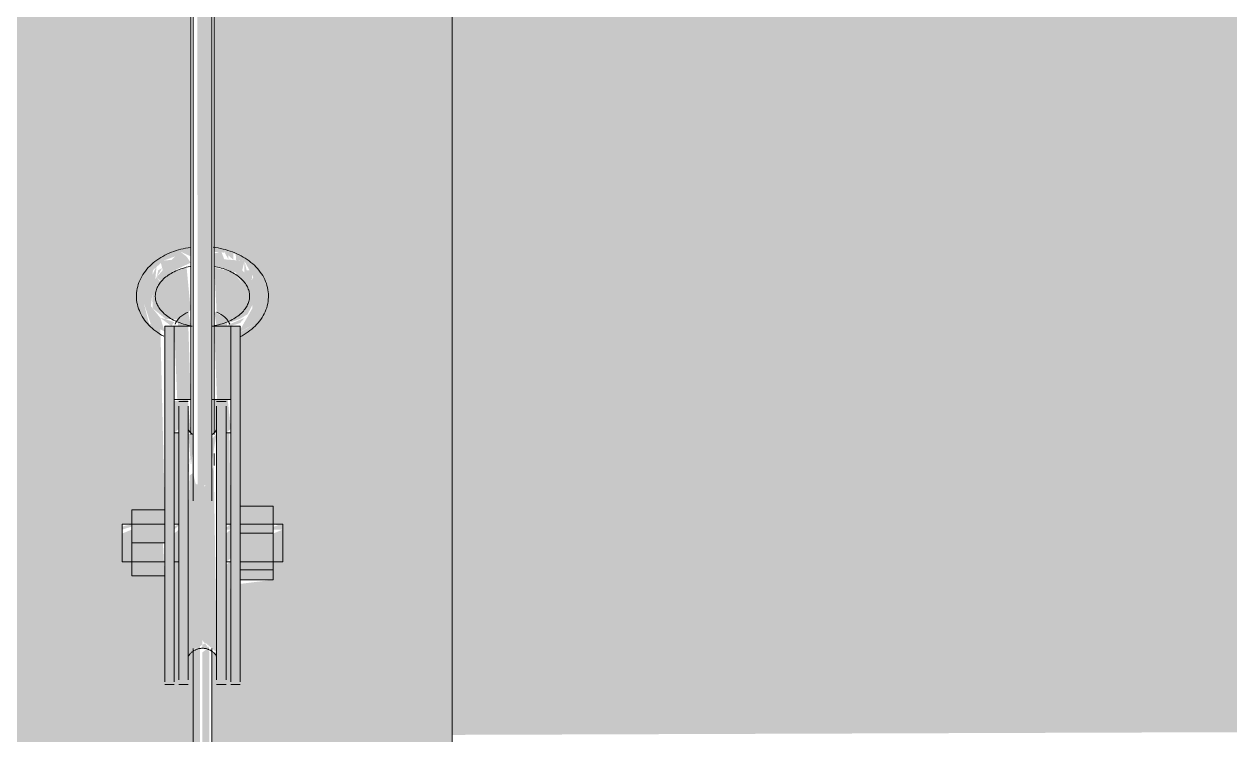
# Model space of a CAD drawing. Header units: inches. Extents: x -26493 to -10162, y -132 to 713.
# Drawn here: x -25624.53 to -25608.56, y 207.64 to 217.06 of the extents above; entities that cross this region are included whole.
import ezdxf

# ---------------------------------------------------------------- set-up
doc = ezdxf.new("R2010")
doc.units = ezdxf.units.IN
doc.header["$MEASUREMENT"] = 0
doc.layers.add('M-HVAC-DUCT', color=70, linetype='Continuous', lineweight=9)
doc.layers.add('Q-SPCQ', color=91, linetype='Continuous', lineweight=9)

# ---------------------------------------------------------------- blocks, each defined once
blk = doc.blocks.new('Basketball_Backstop-Performance_Sports_Systems-3103-Ceiling_Hung - 27_-0_ to 27_-11 7_8_-652462-Section 13')
at = {"layer": 'Q-SPCQ'}
h = blk.add_hatch(color=256, dxfattribs=at)
h.paths.add_polyline_path([(-25625.043, 157.563), (-25622.294, 157.563), (-25622.294, 160.188), (-25625.39, 160.188), (-25625.374, 157.563), (-25625.126, 157.563)], flags=0)
h.paths.add_polyline_path([(-25620.718, 157.563), (-25618.958, 157.563), (-25618.974, 160.188), (-25622.044, 160.188), (-25622.044, 157.563), (-25620.822, 157.563)], flags=0)
h.paths.add_polyline_path([(-25621.881, 214.043), (-25621.824, 213.937), (-25621.825, 213.993), (-25621.88, 214.043)], flags=0)
h.paths.add_polyline_path([(-25621.612, 213.918), (-25621.495, 213.703), (-25621.546, 213.61), (-25621.584, 213.796)], flags=0)
h.paths.add_polyline_path([(-25621.507, 213.516), (-25621.486, 213.764), (-25621.39, 213.691), (-25621.486, 213.548)], flags=0)
h.paths.add_polyline_path([(-25618.894, 164.313), (-25618.861, 164.313), (-25618.861, 224.757), (-25621.317, 224.779), (-25621.902, 224.765), (-25622.013, 224.75), (-25622.013, 214.04), (-25621.727, 214.015), (-25621.726, 213.93), (-25621.612, 213.918), (-25621.612, 213.761), (-25621.562, 213.703), (-25621.642, 213.621), (-25621.759, 213.775), (-25622.013, 213.831), (-25621.981, 213.241), (-25621.844, 213.134), (-25621.794, 213.106), (-25621.669, 213.152), (-25621.57, 213.214), (-25621.491, 213.369), (-25621.461, 213.458), (-25621.402, 213.319), (-25621.486, 213.077), (-25621.669, 212.977), (-25621.669, 210.671), (-25621.231, 210.671), (-25621.231, 210.433), (-25621.106, 210.4), (-25621.106, 209.933), (-25621.231, 209.933), (-25621.231, 209.695), (-25621.669, 209.641), (-25621.669, 208.388), (-25621.794, 208.388), (-25621.804, 209.933), (-25621.856, 209.892), (-25621.856, 208.372), (-25621.981, 208.372), (-25621.981, 208.734), (-25622.044, 208.734), (-25622.044, 164.313), (-25618.958, 164.313)], flags=0)
h.paths.add_polyline_path([(-25622.83, 213.516), (-25622.932, 213.703), (-25622.847, 213.703), (-25622.833, 213.551)], flags=0)
h.paths.add_polyline_path([(-25622.776, 213.703), (-25622.702, 213.824), (-25622.754, 213.796), (-25622.761, 213.764)], flags=0)
h.paths.add_polyline_path([(-25625.141, 164.313), (-25622.294, 164.313), (-25622.294, 208.787), (-25622.356, 208.734), (-25622.356, 208.372), (-25622.481, 208.388), (-25622.481, 209.933), (-25622.544, 209.933), (-25622.544, 208.388), (-25622.669, 208.388), (-25622.669, 209.746), (-25623.106, 209.746), (-25623.106, 209.933), (-25623.231, 209.967), (-25623.231, 210.433), (-25623.106, 210.433), (-25623.106, 210.621), (-25622.669, 210.621), (-25622.726, 213.012), (-25622.877, 213.09), (-25622.948, 213.369), (-25622.832, 213.498), (-25622.83, 213.293), (-25622.658, 213.15), (-25622.494, 213.144), (-25622.325, 213.268), (-25622.379, 213.834), (-25622.611, 213.766), (-25622.726, 213.639), (-25622.776, 213.703), (-25622.83, 213.625), (-25622.826, 213.796), (-25622.682, 213.923), (-25622.529, 213.98), (-25622.463, 214.042), (-25622.325, 213.98), (-25622.325, 224.751), (-25625.486, 224.751), (-25625.486, 164.313), (-25625.374, 164.313)], flags=0)
h.paths.add_polyline_path([(-25621.856, 210.433), (-25621.794, 210.433), (-25621.812, 211.641), (-25621.856, 211.641), (-25621.856, 210.668)], flags=0)
h.paths.add_polyline_path([(-25622.544, 210.433), (-25622.481, 210.433), (-25622.481, 211.641), (-25622.544, 211.641), (-25622.544, 210.554)], flags=0)
h.paths.add_polyline_path([(-25622.356, 210.933), (-25622.341, 211.364), (-25622.356, 211.121), (-25622.356, 210.944)], flags=0)
h.paths.add_polyline_path([(-25625.299, 225.211), (-25623.559, 225.242), (-25622.325, 225.27), (-25622.356, 276.939), (-25622.481, 276.955), (-25622.481, 278.5), (-25622.544, 278.5), (-25622.544, 276.955), (-25622.669, 276.955), (-25622.669, 278.312), (-25623.106, 278.312), (-25623.106, 278.5), (-25623.231, 278.533), (-25623.231, 279), (-25623.106, 279), (-25623.106, 279.187), (-25622.669, 279.245), (-25622.669, 280.432), (-25623.106, 280.432), (-25623.106, 280.687), (-25623.231, 280.721), (-25623.231, 281.187), (-25623.106, 281.19), (-25623.106, 281.375), (-25625.486, 281.375), (-25625.448, 225.231), (-25625.333, 225.216)], flags=0)
h.paths.add_polyline_path([(-25619.537, 225.214), (-25618.861, 225.248), (-25618.861, 281.375), (-25621.231, 281.375), (-25621.231, 281.187), (-25621.106, 281.154), (-25621.106, 280.687), (-25621.231, 280.687), (-25621.231, 280.45), (-25621.669, 280.45), (-25621.669, 279.238), (-25621.231, 279.181), (-25621.231, 279), (-25621.106, 278.967), (-25621.106, 278.5), (-25621.231, 278.5), (-25621.231, 278.262), (-25621.669, 278.208), (-25621.669, 276.955), (-25621.794, 276.977), (-25621.794, 278.5), (-25621.856, 278.5), (-25621.856, 276.939), (-25621.981, 276.939), (-25622.013, 225.249), (-25619.653, 225.22)], flags=0)
h.paths.add_polyline_path([(-25621.856, 279), (-25621.794, 279), (-25621.794, 280.208), (-25621.856, 280.208), (-25621.856, 279.1)], flags=0)
h.paths.add_polyline_path([(-25622.544, 279), (-25622.481, 279.041), (-25622.524, 280.208), (-25622.544, 280.208), (-25622.544, 279.1)], flags=0)
h = blk.add_hatch(color=256, dxfattribs=at)
h.paths.add_polyline_path([(-25622.169, 210.929), (-25622.06, 210.992), (-25622.044, 211.048), (-25622.087, 279.578), (-25622.107, 279.537), (-25622.169, 279.489), (-25622.169, 211.207)], flags=0)
h.paths.add_polyline_path([(-25622.087, 279.749), (-25622.061, 279.931), (-25622.169, 280.108), (-25622.136, 279.872), (-25622.106, 279.797)], flags=0)
h = blk.add_hatch(color=256, dxfattribs=at)
h.paths.add_polyline_path([(-25622.169, 210.929), (-25622.201, 279.543), (-25622.201, 279.597), (-25622.294, 279.489), (-25622.231, 210.944), (-25622.169, 210.929)], flags=0)
h.paths.add_polyline_path([(-25622.251, 279.749), (-25622.169, 279.952), (-25622.225, 279.951), (-25622.294, 280.029), (-25622.257, 279.762)], flags=0)
h = blk.add_hatch(color=256, dxfattribs=at)
h.paths.add_polyline_path([(-25621.759, 213.933), (-25621.759, 214.022), (-25621.881, 214.043)], flags=0)
h.paths.add_polyline_path([(-25621.612, 213.918), (-25621.88, 213.94), (-25621.919, 214.042), (-25622.013, 214.018), (-25622.013, 213.85), (-25621.727, 213.766), (-25621.635, 213.61), (-25621.562, 213.703), (-25621.642, 213.796)], flags=0)
h.paths.add_polyline_path([(-25621.527, 213.498), (-25621.507, 213.791), (-25621.584, 213.796), (-25621.536, 213.551)], flags=0)
h.paths.add_polyline_path([(-25622.776, 213.703), (-25622.695, 213.621), (-25622.579, 213.775), (-25622.325, 213.895), (-25622.379, 213.976), (-25622.463, 214.042), (-25622.579, 213.933), (-25622.726, 213.918), (-25622.695, 213.796)], flags=0)
h.paths.add_polyline_path([(-25622.811, 213.498), (-25622.776, 213.857), (-25622.843, 213.703), (-25622.819, 213.551)], flags=0)
h.paths.add_polyline_path([(-25621.507, 213.516), (-25621.39, 213.691), (-25621.486, 213.764), (-25621.504, 213.551)], flags=0)
h.paths.add_polyline_path([(-25622.83, 213.516), (-25622.852, 213.764), (-25622.948, 213.691), (-25622.854, 213.551)], flags=0)
h = blk.add_hatch(color=256, dxfattribs=at)
h.paths.add_polyline_path([(-25622.726, 213.163), (-25622.579, 213.056), (-25622.544, 213.107), (-25622.669, 213.152)], flags=0)
h.paths.add_polyline_path([(-25622.669, 212.983), (-25622.726, 213.163), (-25622.852, 213.319), (-25622.83, 213.516), (-25622.948, 213.369), (-25622.852, 213.077), (-25622.726, 213.012)], flags=0)
h.paths.add_polyline_path([(-25621.612, 213.163), (-25621.844, 213.066), (-25621.794, 213.056), (-25621.669, 213.097)], flags=0)
h.paths.add_polyline_path([(-25621.669, 212.983), (-25621.461, 213.09), (-25621.39, 213.369), (-25621.507, 213.516), (-25621.507, 213.293), (-25621.669, 213.007)], flags=0)
h = blk.add_hatch(color=256, dxfattribs=at)
h.paths.add_polyline_path([(-25621.939, 213.056), (-25621.844, 213.056), (-25621.844, 213.144), (-25622.013, 213.25), (-25621.981, 213.056)], flags=0)
h.paths.add_polyline_path([(-25622.455, 213.056), (-25622.325, 213.056), (-25622.356, 213.241), (-25622.494, 213.144), (-25622.494, 213.056)], flags=0)
for points in [[(-25622.544, 211.919), (-25622.544, 213.056), (-25622.669, 213.056), (-25622.669, 211.919)], [(-25621.794, 211.919), (-25621.669, 211.919), (-25621.669, 213.056), (-25621.794, 213.056), (-25621.794, 212.379)], [(-25622.544, 208.388), (-25622.544, 211.919), (-25622.669, 211.919), (-25622.669, 208.388)], [(-25622.356, 211.509), (-25622.356, 211.994), (-25622.481, 211.994), (-25622.481, 211.509)], [(-25621.856, 211.509), (-25621.856, 211.994), (-25621.981, 211.994), (-25621.981, 211.509)], [(-25621.669, 208.388), (-25621.669, 211.919), (-25621.794, 211.919), (-25621.794, 208.388)], [(-25622.044, 211.61), (-25622.013, 211.632), (-25622.044, 211.632)], [(-25622.356, 208.372), (-25622.356, 211.509), (-25622.481, 211.509), (-25622.481, 208.372)], [(-25621.981, 208.372), (-25621.856, 208.372), (-25621.856, 211.509), (-25621.981, 211.509), (-25621.981, 208.559)], [(-25623.106, 210.183), (-25622.669, 210.183), (-25622.669, 210.621), (-25623.106, 210.621)], [(-25621.231, 210.314), (-25621.231, 210.671), (-25621.669, 210.671), (-25621.669, 210.314)], [(-25621.231, 209.826), (-25621.231, 210.314), (-25621.669, 210.314), (-25621.669, 209.826)], [(-25622.669, 209.746), (-25622.693, 210.183), (-25623.106, 210.183), (-25623.106, 209.746), (-25622.982, 209.746)], [(-25621.669, 209.695), (-25621.231, 209.695), (-25621.231, 209.826), (-25621.669, 209.826)], [(-25622.169, 145.856), (-25622.202, 208.789), (-25622.201, 208.842), (-25622.294, 208.734), (-25622.254, 145.915), (-25622.197, 145.862)], [(-25622.169, 145.856), (-25622.08, 145.919), (-25622.044, 146.074), (-25622.08, 208.819), (-25622.106, 208.783), (-25622.169, 208.734), (-25622.169, 146.749)]]:
    blk.add_hatch(color=256, dxfattribs=at).paths.add_polyline_path(points, flags=0)
h = blk.add_hatch(color=256, dxfattribs=at)
h.paths.add_polyline_path([(-25622.325, 212.083), (-25622.356, 213.056), (-25622.544, 213.056), (-25622.503, 212.083), (-25622.333, 212.083)], flags=0)
h.paths.add_polyline_path([(-25621.834, 212.083), (-25621.794, 212.083), (-25621.794, 213.056), (-25622.014, 213.056), (-25621.976, 212.083), (-25621.926, 212.083)], flags=0)
h = blk.add_hatch(color=256, dxfattribs=at)
h.paths.add_polyline_path([(-25622.013, 211.641), (-25621.981, 211.641), (-25621.924, 211.994), (-25621.856, 211.994), (-25621.856, 211.641), (-25621.794, 211.694), (-25621.834, 212.083), (-25622.013, 212.083), (-25622.013, 211.807)], flags=0)
h.paths.add_polyline_path([(-25622.356, 211.641), (-25622.325, 211.641), (-25622.362, 212.083), (-25622.544, 212.061), (-25622.544, 211.641), (-25622.481, 211.694), (-25622.481, 211.994), (-25622.356, 211.958), (-25622.356, 211.807)], flags=0)
h = blk.add_hatch(color=256, dxfattribs=at)
h.paths.add_polyline_path([(-25622.321, 211.213), (-25622.294, 211.401), (-25622.294, 211.61), (-25622.356, 211.632), (-25622.323, 211.23)], flags=0)
h.paths.add_polyline_path([(-25622.044, 211.254), (-25621.981, 211.632), (-25622.044, 211.56), (-25622.044, 211.435)], flags=0)
h = blk.add_hatch(color=256, dxfattribs=at)
h.paths.add_polyline_path([(-25622.169, 208.894), (-25622.169, 208.787), (-25622.079, 208.781), (-25622.161, 208.884)], flags=0)
h.paths.add_polyline_path([(-25621.981, 208.734), (-25622.019, 211.204), (-25622.136, 210.933), (-25622.257, 210.963), (-25622.294, 211.108), (-25622.338, 211.079), (-25622.356, 210.571), (-25622.356, 208.734), (-25622.126, 208.857)], flags=0)
h = blk.add_hatch(color=256, dxfattribs=at)
h.paths.add_polyline_path([(-25621.106, 210.36), (-25621.106, 210.433), (-25621.231, 210.397), (-25621.231, 210.36)], flags=0)
h.paths.add_polyline_path([(-25621.794, 210.36), (-25621.794, 210.433), (-25621.856, 210.386), (-25621.856, 210.36)], flags=0)
h.paths.add_polyline_path([(-25622.544, 210.36), (-25622.481, 210.416), (-25622.481, 210.433), (-25622.544, 210.4), (-25622.544, 210.373)], flags=0)
h.paths.add_polyline_path([(-25623.231, 210.36), (-25623.106, 210.4), (-25623.106, 210.433), (-25623.231, 210.4)], flags=0)
h = blk.add_hatch(color=256, dxfattribs=at)
h.paths.add_polyline_path([(-25621.106, 209.933), (-25621.106, 210.36), (-25621.231, 210.308), (-25621.231, 209.933)], flags=0)
h.paths.add_polyline_path([(-25621.856, 209.933), (-25621.794, 209.979), (-25621.794, 210.36), (-25621.856, 210.308), (-25621.856, 209.936)], flags=0)
h.paths.add_polyline_path([(-25622.481, 209.933), (-25622.481, 210.36), (-25622.544, 210.308), (-25622.544, 209.933)], flags=0)
h.paths.add_polyline_path([(-25623.106, 209.933), (-25623.106, 210.36), (-25623.231, 210.308), (-25623.231, 209.933)], flags=0)
for p, q in [((-25622.294, 279.542), (-25622.294, 210.741)), ((-25622.044, 210.741), (-25622.044, 279.542)), ((-25622.013, 211.621), (-25622.013, 277.843)), ((-25622.325, 277.783), (-25622.325, 211.621)), ((-25618.861, 164.313), (-25618.861, 224.839)), ((-25622.669, 211.919), (-25622.669, 213.056)), ((-25622.669, 213.056), (-25622.544, 213.056)), ((-25622.544, 213.056), (-25622.303, 213.056)), ((-25622.544, 213.056), (-25622.544, 211.919)), ((-25622.034, 213.056), (-25621.794, 213.056)), ((-25621.794, 211.919), (-25621.794, 213.056)), ((-25621.794, 213.056), (-25621.669, 213.056)), ((-25621.669, 213.056), (-25621.669, 211.919)), ((-25622.319, 212.083), (-25622.544, 212.083)), ((-25622.356, 212.058), (-25622.481, 212.058)), ((-25621.794, 212.083), (-25622.034, 212.083)), ((-25621.856, 212.058), (-25621.981, 212.058)), ((-25622.669, 208.345), (-25622.669, 211.919)), ((-25622.544, 211.919), (-25622.544, 208.345)), ((-25622.481, 211.509), (-25622.481, 211.994)), ((-25622.356, 211.994), (-25622.356, 211.509)), ((-25621.981, 211.509), (-25621.981, 211.994)), ((-25621.856, 211.994), (-25621.856, 211.509)), ((-25621.794, 208.345), (-25621.794, 211.919)), ((-25621.669, 211.919), (-25621.669, 208.345)), ((-25622.544, 211.641), (-25622.481, 211.641)), ((-25621.856, 211.641), (-25621.794, 211.641)), ((-25622.481, 208.372), (-25622.481, 211.509)), ((-25622.356, 211.509), (-25622.356, 208.372)), ((-25622.013, 211.207), (-25622.013, 211.368)), ((-25621.981, 208.372), (-25621.981, 211.509)), ((-25621.856, 211.509), (-25621.856, 208.372)), ((-25623.106, 210.183), (-25623.106, 210.621)), ((-25623.106, 210.621), (-25622.669, 210.621)), ((-25621.669, 210.671), (-25621.231, 210.671)), ((-25621.231, 210.671), (-25621.231, 210.314)), ((-25622.669, 210.433), (-25623.231, 210.433)), ((-25623.231, 210.36), (-25623.231, 210.433)), ((-25622.481, 210.433), (-25622.544, 210.433)), ((-25621.794, 210.433), (-25621.856, 210.433)), ((-25621.106, 210.433), (-25621.669, 210.433)), ((-25621.106, 210.433), (-25621.106, 210.36)), ((-25623.231, 209.933), (-25623.231, 210.36)), ((-25621.669, 210.314), (-25621.231, 210.314)), ((-25621.231, 210.314), (-25621.231, 209.826)), ((-25621.106, 210.36), (-25621.106, 209.933)), ((-25623.106, 209.746), (-25623.106, 210.183)), ((-25622.669, 210.183), (-25623.106, 210.183)), ((-25623.231, 209.933), (-25622.669, 209.933)), ((-25622.544, 209.933), (-25622.481, 209.933)), ((-25621.856, 209.933), (-25621.794, 209.933)), ((-25621.669, 209.933), (-25621.106, 209.933)), ((-25621.231, 209.826), (-25621.669, 209.826)), ((-25621.231, 209.826), (-25621.231, 209.695)), ((-25623.106, 209.746), (-25622.669, 209.746)), ((-25621.669, 209.695), (-25621.231, 209.695)), ((-25622.294, 208.787), (-25622.294, 145.456)), ((-25622.044, 145.456), (-25622.044, 208.787)), ((-25622.669, 208.308), (-25622.544, 208.308)), ((-25622.481, 208.308), (-25622.356, 208.308)), ((-25621.981, 208.308), (-25621.856, 208.308)), ((-25621.794, 208.308), (-25621.669, 208.308))]:
    blk.add_line(p, q, dxfattribs=at)
at = {"layer": 'Q-SPCQ', "flags": 128}
for points in [[(-25622.327, 214.098), (-25622.36, 214.093), (-25622.392, 214.087), (-25622.425, 214.081), (-25622.457, 214.073), (-25622.488, 214.064), (-25622.519, 214.055), (-25622.55, 214.044), (-25622.58, 214.033), (-25622.61, 214.02), (-25622.639, 214.007), (-25622.667, 213.993), (-25622.695, 213.978), (-25622.722, 213.963), (-25622.748, 213.946), (-25622.774, 213.929), (-25622.798, 213.911), (-25622.822, 213.892), (-25622.845, 213.872), (-25622.866, 213.851), (-25622.887, 213.83), (-25622.907, 213.808), (-25622.925, 213.785), (-25622.943, 213.762), (-25622.959, 213.737), (-25622.974, 213.713), (-25622.987, 213.687), (-25622.999, 213.661), (-25623.01, 213.635), (-25623.02, 213.608), (-25623.027, 213.581), (-25623.034, 213.553), (-25623.039, 213.525), (-25623.042, 213.497), (-25623.044, 213.469), (-25623.044, 213.453)], [(-25621.294, 213.453), (-25621.295, 213.482), (-25621.297, 213.51), (-25621.301, 213.538), (-25621.307, 213.566), (-25621.314, 213.593), (-25621.322, 213.62), (-25621.332, 213.647), (-25621.344, 213.673), (-25621.357, 213.699), (-25621.371, 213.724), (-25621.386, 213.749), (-25621.403, 213.772), (-25621.421, 213.796), (-25621.44, 213.818), (-25621.46, 213.84), (-25621.481, 213.861), (-25621.503, 213.881), (-25621.526, 213.9), (-25621.551, 213.919), (-25621.575, 213.937), (-25621.601, 213.954), (-25621.628, 213.97), (-25621.655, 213.985), (-25621.683, 214), (-25621.712, 214.014), (-25621.741, 214.026), (-25621.771, 214.038), (-25621.802, 214.049), (-25621.832, 214.059), (-25621.864, 214.068), (-25621.896, 214.076), (-25621.928, 214.084), (-25621.96, 214.09), (-25621.993, 214.096), (-25622.026, 214.1)], [(-25622.794, 213.453), (-25622.793, 213.468), (-25622.792, 213.482), (-25622.79, 213.496), (-25622.787, 213.51), (-25622.784, 213.524), (-25622.779, 213.539), (-25622.774, 213.553), (-25622.768, 213.567), (-25622.76, 213.582), (-25622.752, 213.596), (-25622.743, 213.61), (-25622.733, 213.624), (-25622.723, 213.638), (-25622.711, 213.652), (-25622.698, 213.666), (-25622.684, 213.68), (-25622.67, 213.693), (-25622.654, 213.706), (-25622.638, 213.718), (-25622.621, 213.731), (-25622.602, 213.743), (-25622.584, 213.754), (-25622.564, 213.765), (-25622.543, 213.776), (-25622.522, 213.786), (-25622.501, 213.795), (-25622.478, 213.804), (-25622.455, 213.813), (-25622.432, 213.82), (-25622.407, 213.827), (-25622.383, 213.834), (-25622.358, 213.839), (-25622.333, 213.844)], [(-25622.019, 213.847), (-25621.993, 213.842), (-25621.968, 213.837), (-25621.943, 213.831), (-25621.919, 213.824), (-25621.895, 213.817), (-25621.872, 213.809), (-25621.849, 213.8), (-25621.827, 213.791), (-25621.805, 213.781), (-25621.785, 213.771), (-25621.765, 213.76), (-25621.745, 213.749), (-25621.727, 213.737), (-25621.709, 213.725), (-25621.692, 213.713), (-25621.676, 213.7), (-25621.661, 213.687), (-25621.647, 213.673), (-25621.634, 213.66), (-25621.621, 213.646), (-25621.61, 213.632), (-25621.6, 213.618), (-25621.59, 213.603), (-25621.581, 213.589), (-25621.574, 213.575), (-25621.567, 213.561), (-25621.561, 213.546), (-25621.556, 213.532), (-25621.552, 213.518), (-25621.549, 213.504), (-25621.546, 213.489), (-25621.545, 213.475), (-25621.544, 213.461), (-25621.544, 213.453)], [(-25623.044, 213.453), (-25623.043, 213.425), (-25623.041, 213.397), (-25623.037, 213.369), (-25623.031, 213.341), (-25623.024, 213.314), (-25623.015, 213.286), (-25623.005, 213.26), (-25622.994, 213.234), (-25622.981, 213.208), (-25622.967, 213.183), (-25622.951, 213.158), (-25622.935, 213.134), (-25622.917, 213.111), (-25622.898, 213.089), (-25622.878, 213.067), (-25622.856, 213.046), (-25622.834, 213.026), (-25622.811, 213.006), (-25622.787, 212.988), (-25622.762, 212.97), (-25622.736, 212.953), (-25622.71, 212.937), (-25622.682, 212.921)], [(-25622.319, 213.06), (-25622.344, 213.065), (-25622.369, 213.07), (-25622.394, 213.076), (-25622.419, 213.083), (-25622.442, 213.09), (-25622.466, 213.098), (-25622.489, 213.107), (-25622.511, 213.116), (-25622.532, 213.126), (-25622.553, 213.136), (-25622.573, 213.147), (-25622.592, 213.158), (-25622.611, 213.17), (-25622.629, 213.182), (-25622.645, 213.194), (-25622.661, 213.207), (-25622.677, 213.22), (-25622.691, 213.234), (-25622.704, 213.247), (-25622.716, 213.261), (-25622.728, 213.275), (-25622.738, 213.289), (-25622.748, 213.303), (-25622.756, 213.318), (-25622.764, 213.332), (-25622.771, 213.346), (-25622.776, 213.361), (-25622.781, 213.375), (-25622.785, 213.389), (-25622.789, 213.403), (-25622.791, 213.417), (-25622.793, 213.432), (-25622.794, 213.446), (-25622.794, 213.453)], [(-25621.544, 213.453), (-25621.544, 213.439), (-25621.545, 213.425), (-25621.547, 213.411), (-25621.55, 213.397), (-25621.554, 213.383), (-25621.558, 213.368), (-25621.564, 213.354), (-25621.57, 213.34), (-25621.577, 213.325), (-25621.585, 213.311), (-25621.594, 213.297), (-25621.604, 213.283), (-25621.615, 213.269), (-25621.627, 213.255), (-25621.64, 213.241), (-25621.653, 213.227), (-25621.668, 213.214), (-25621.683, 213.201), (-25621.7, 213.188), (-25621.717, 213.176), (-25621.735, 213.164), (-25621.754, 213.153), (-25621.774, 213.142), (-25621.794, 213.131), (-25621.815, 213.121), (-25621.837, 213.112), (-25621.859, 213.103), (-25621.883, 213.094), (-25621.906, 213.087), (-25621.93, 213.08), (-25621.955, 213.073), (-25621.98, 213.068), (-25622.005, 213.063)], [(-25621.67, 212.914), (-25621.643, 212.928), (-25621.616, 212.944), (-25621.589, 212.961), (-25621.564, 212.978), (-25621.539, 212.996), (-25621.516, 213.015), (-25621.493, 213.035), (-25621.471, 213.056), (-25621.451, 213.077), (-25621.431, 213.099), (-25621.412, 213.122), (-25621.395, 213.145), (-25621.379, 213.169), (-25621.364, 213.194), (-25621.35, 213.22), (-25621.338, 213.246), (-25621.327, 213.272), (-25621.318, 213.299), (-25621.31, 213.326), (-25621.304, 213.354), (-25621.299, 213.382), (-25621.296, 213.41), (-25621.294, 213.438), (-25621.294, 213.453)], [(-25622.356, 211.683), (-25622.352, 211.676), (-25622.346, 211.668), (-25622.341, 211.661), (-25622.336, 211.655), (-25622.33, 211.648), (-25622.324, 211.642), (-25622.317, 211.636), (-25622.311, 211.63), (-25622.304, 211.624), (-25622.297, 211.619)], [(-25622.041, 211.619), (-25622.034, 211.624), (-25622.027, 211.63), (-25622.02, 211.636), (-25622.014, 211.642), (-25622.008, 211.648), (-25622.002, 211.655), (-25621.996, 211.662), (-25621.991, 211.669), (-25621.986, 211.676), (-25621.981, 211.683)], [(-25621.981, 208.683), (-25621.986, 208.69), (-25621.991, 208.698), (-25621.996, 208.705), (-25622.002, 208.711), (-25622.008, 208.718), (-25622.014, 208.724), (-25622.02, 208.73), (-25622.027, 208.736), (-25622.034, 208.742), (-25622.041, 208.747), (-25622.048, 208.752), (-25622.056, 208.757), (-25622.063, 208.761), (-25622.071, 208.765), (-25622.079, 208.769), (-25622.087, 208.772), (-25622.095, 208.775), (-25622.104, 208.778), (-25622.112, 208.781), (-25622.121, 208.783), (-25622.129, 208.784), (-25622.138, 208.786), (-25622.147, 208.787), (-25622.156, 208.788), (-25622.164, 208.788), (-25622.173, 208.788), (-25622.182, 208.788), (-25622.191, 208.787), (-25622.2, 208.786), (-25622.208, 208.784), (-25622.217, 208.783), (-25622.225, 208.78), (-25622.234, 208.778), (-25622.242, 208.775), (-25622.25, 208.772), (-25622.259, 208.769), (-25622.267, 208.765), (-25622.274, 208.761), (-25622.282, 208.757), (-25622.289, 208.752), (-25622.297, 208.747), (-25622.304, 208.742), (-25622.311, 208.736), (-25622.317, 208.73), (-25622.324, 208.724), (-25622.33, 208.718), (-25622.336, 208.711), (-25622.341, 208.705), (-25622.347, 208.698), (-25622.352, 208.69), (-25622.356, 208.683)]]:
    blk.add_lwpolyline(points, dxfattribs=at)
at = {"layer": 'Q-SPCQ'}
for start_param, end_param in [(2.094395, 2.879793), (0.261799, 1.047198)]:
    blk.add_ellipse((-25622.169, 213.011), major_axis=(0.375, 0), ratio=0.707107, start_param=start_param, end_param=end_param, dxfattribs=at)

msp = doc.modelspace()

# ---------------------------------------------------------------- hatches: boundary and pattern name
at = {"layer": 'M-HVAC-DUCT'}
h = msp.add_hatch(color=256, dxfattribs=at)
h.paths.add_polyline_path([(-24938.809, 207.641), (-24934.025, 222.641), (-24953.294, 222.641), (-24953.294, 207.641), (-24946.934, 207.641)], flags=0)
h.paths.add_polyline_path([(-25862.73, 207.641), (-25826.328, 207.691), (-25826.328, 222.641), (-25863.89, 222.641), (-25863.89, 207.641)], flags=0)
h.paths.add_polyline_path([(-25824.453, 207.641), (-25822.328, 207.691), (-25822.328, 222.641), (-25824.453, 222.641), (-25824.453, 207.691)], flags=0)
h.paths.add_polyline_path([(-25763.491, 213.034), (-25763.592, 213.134), (-25763.513, 213.041)], flags=0)
h.paths.add_polyline_path([(-25763.996, 213.368), (-25763.911, 213.397), (-25763.832, 213.375), (-25763.911, 213.489), (-25763.996, 213.471), (-25764.023, 213.453)], flags=0)
h.paths.add_polyline_path([(-25764.33, 213.873), (-25764.274, 213.817), (-25764.274, 213.852)], flags=0)
h.paths.add_polyline_path([(-25764.375, 213.744), (-25764.33, 213.873), (-25764.33, 213.926), (-25764.386, 213.918)], flags=0)
h.paths.add_polyline_path([(-25815.703, 207.641), (-25762.532, 207.691), (-25761.835, 208.738), (-25762.264, 209.246), (-25763.513, 212.26), (-25763.398, 212.428), (-25763.698, 212.782), (-25763.443, 213.11), (-25763.491, 213.034), (-25763.601, 212.987), (-25763.825, 213.219), (-25764.375, 213.744), (-25764.474, 213.876), (-25764.33, 214.014), (-25763.995, 213.691), (-25763.336, 213.144), (-25763.186, 213.241), (-25762.928, 213.062), (-25769.895, 222.641), (-25815.703, 222.641), (-25815.703, 207.691)], flags=0)
h.paths.add_polyline_path([(-24270.89, 207.641), (-24270.89, 222.641), (-24704.397, 222.641), (-24712.211, 207.641), (-24290.326, 207.641)], flags=0)
h.paths.add_polyline_path([(-25760.549, 207.641), (-25643.259, 207.691), (-25648.027, 222.641), (-25743.948, 222.641), (-25759.055, 211.171), (-25758.948, 210.99), (-25758.784, 210.324), (-25758.776, 210.042), (-25758.937, 209.433), (-25759.108, 209.122), (-25759.314, 208.857), (-25759.89, 208.48), (-25760.314, 208.351), (-25760.781, 208.327), (-25761.267, 208.43), (-25761.634, 208.541), (-25762.262, 207.641), (-25760.552, 207.641)], flags=0)
h.paths.add_polyline_path([(-25639.972, 207.641), (-25625.486, 207.691), (-25625.486, 222.641), (-25644.756, 222.641), (-25639.988, 207.691)], flags=0)
h.paths.add_polyline_path([(-25618.861, 207.641), (-25604.36, 207.691), (-25599.592, 222.641), (-25618.861, 222.641), (-25618.861, 207.691)], flags=0)
h.paths.add_polyline_path([(-25601.105, 207.641), (-24977.692, 207.691), (-24982.459, 222.641), (-25596.321, 222.641), (-25601.089, 207.691)], flags=0)
h.paths.add_polyline_path([(-24974.405, 207.641), (-24959.919, 207.691), (-24959.919, 222.641), (-24979.188, 222.641), (-24974.42, 207.691)], flags=0)
h.paths.add_polyline_path([(-24935.537, 207.641), (-24816.553, 207.691), (-24817.203, 208.559), (-24817.77, 208.345), (-24818.231, 208.311), (-24818.682, 208.388), (-24819.201, 208.65), (-24819.487, 208.884), (-24819.843, 209.433), (-24819.972, 209.857), (-24819.997, 210.324), (-24819.893, 210.809), (-24819.764, 211.254), (-24834.832, 222.641), (-24930.754, 222.641), (-24935.521, 207.691)], flags=0)
h.paths.add_polyline_path([(-24814.955, 213.539), (-24814.955, 213.436), (-24814.825, 213.58), (-24814.893, 213.559)], flags=0)
h.paths.add_polyline_path([(-24814.45, 213.873), (-24814.506, 213.817), (-24814.464, 213.836)], flags=0)
h.paths.add_polyline_path([(-24816.213, 207.641), (-24763.078, 207.691), (-24763.078, 222.641), (-24808.885, 222.641), (-24815.853, 212.983), (-24815.541, 213.241), (-24815.38, 213.101), (-24815.108, 213.369), (-24814.447, 214.017), (-24814.45, 213.926), (-24814.45, 213.873), (-24814.45, 213.698), (-24815.191, 212.982), (-24815.312, 213.097), (-24815.179, 212.879), (-24815.082, 212.729), (-24815.386, 212.379), (-24815.268, 212.26), (-24816.629, 209.073), (-24816.945, 208.689), (-24816.248, 207.691)], flags=0)
h.paths.add_polyline_path([(-24756.453, 207.641), (-24754.328, 207.691), (-24754.328, 222.641), (-24756.453, 222.641), (-24756.453, 207.691)], flags=0)
h.paths.add_polyline_path([(-24752.453, 207.641), (-24714.299, 207.691), (-24706.511, 222.641), (-24752.453, 222.641), (-24752.453, 207.691)], flags=0)
h.paths.add_polyline_path([(-25760.424, 210.058), (-25760.433, 210.183), (-25760.432, 210.118), (-25760.424, 210.059)], flags=0)
h.paths.add_polyline_path([(-25760.865, 210.079), (-25760.882, 210.151), (-25760.87, 210.091)], flags=0)
h.paths.add_polyline_path([(-25760.574, 210.39), (-25760.617, 210.43), (-25760.576, 210.39)], flags=0)
h.paths.add_polyline_path([(-25759.227, 211.408), (-25744.363, 222.641), (-25769.509, 222.641), (-25762.391, 212.922), (-25759.53, 211.694), (-25759.263, 211.442)], flags=0)
h.paths.add_polyline_path([(-24819.554, 211.408), (-24819.078, 211.807), (-24816.32, 212.951), (-24809.272, 222.641), (-24834.418, 222.641), (-24819.585, 211.432)], flags=0)
h.paths.add_polyline_path([(-24815.29, 213.034), (-24815.184, 213.097), (-24815.234, 213.139), (-24815.268, 213.092), (-24815.281, 213.056)], flags=0)
h.paths.add_polyline_path([(-24814.948, 213.375), (-24814.913, 213.329), (-24814.847, 213.348), (-24814.784, 213.368), (-24814.784, 213.471), (-24814.847, 213.476), (-24814.918, 213.431)], flags=0)
h.paths.add_polyline_path([(-24815.028, 213.29), (-24814.975, 213.368), (-24815.026, 213.297)], flags=0)
h.paths.add_polyline_path([(-25763.784, 213.409), (-25763.888, 213.559), (-25763.911, 213.512), (-25763.786, 213.411)], flags=0)
h.paths.add_polyline_path([(-24814.405, 213.744), (-24814.375, 213.918), (-24814.307, 213.876)], flags=0)

# ---------------------------------------------------------------- block references
at = {"layer": 'Q-SPCQ'}
msp.add_blockref('Basketball_Backstop-Performance_Sports_Systems-3103-Ceiling_Hung - 27_-0_ to 27_-11 7_8_-652462-Section 13', (0, 0), dxfattribs=at)

doc.saveas('drawing.dxf')
